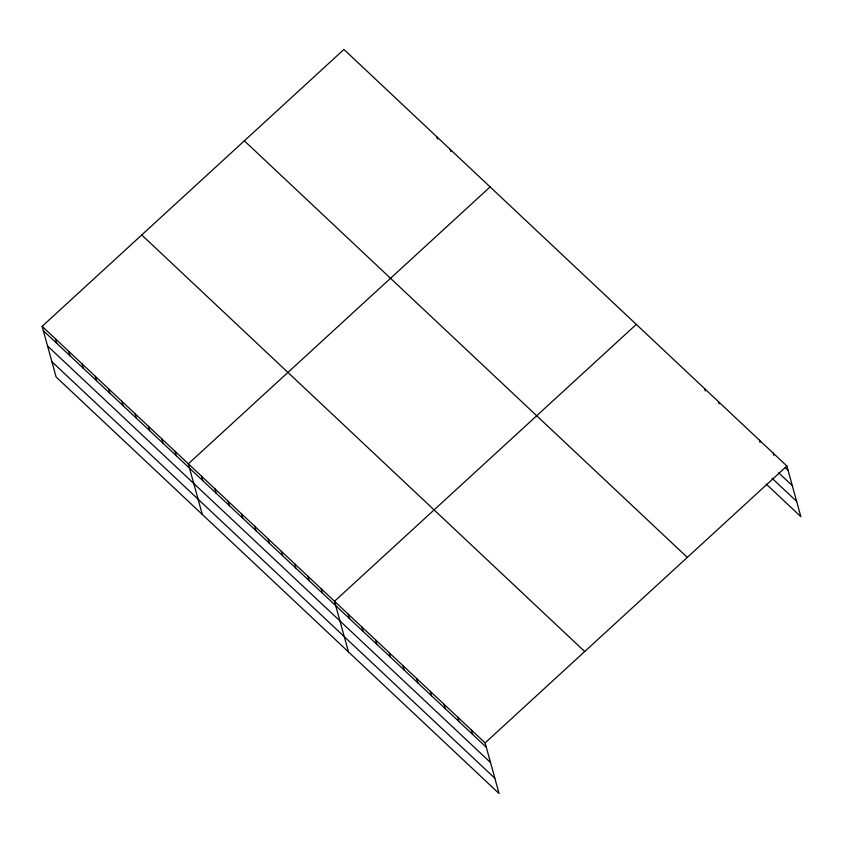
<?xml version="1.0" encoding="UTF-8"?>
<svg xmlns="http://www.w3.org/2000/svg" width="843" height="843" viewBox="0 0 843 843"><rect width="100%" height="100%" fill="white"/><g stroke="black" fill="none" stroke-linecap="round" stroke-linejoin="round"><path stroke-width="1.26" d="M42.15 326.336L485.115 742.904L499.067 793.548L56.102 376.979L42.15 326.336L343.933 49.452L786.898 466.021L800.85 516.664L766.161 484.04M490.11 186.925L188.326 463.808L202.278 514.441M636.296 324.386L334.513 601.27L348.454 651.913M485.115 742.904L786.898 466.021M785.37 467.833L788.11 470.405M778.626 472.797L792.315 485.673M771.998 478.223L796.646 501.395M244.344 140.823L687.308 557.392M141.74 234.965L584.705 651.534M43.362 330.719L486.327 747.288M47.566 345.988L490.531 762.557M51.897 361.71L494.862 778.279M773.21 453.144L773.811 455.336M759.522 440.267L760.123 442.459M718.447 401.647L719.047 403.839M704.748 388.771L705.359 390.962M450.246 149.432L450.847 151.624M436.959 136.935L437.559 139.127M471.427 730.027L472.638 734.411M457.738 717.161L458.94 721.545M444.04 704.284L445.252 708.668M430.351 691.408L431.563 695.791M416.663 678.531L417.865 682.914M402.965 665.654L404.176 670.037M389.276 652.777L390.488 657.161M375.588 639.9L376.789 644.284M361.889 627.023L363.101 631.407M348.201 614.147L349.413 618.53M321.225 588.783L322.426 593.166M307.927 576.285L309.139 580.669M294.639 563.788L295.851 568.171M281.351 551.29L282.563 555.674M268.063 538.793L269.275 543.177M254.776 526.295L255.987 530.679M241.488 513.798L242.689 518.182M228.2 501.3L229.401 505.684M214.912 488.803L216.114 493.187M201.614 476.306L202.826 480.689M175.038 451.311L176.25 455.694M161.751 438.813L162.962 443.197M148.463 426.316L149.675 430.699M135.175 413.818L136.376 418.202M121.887 401.321L123.089 405.704M108.599 388.823L109.801 393.207M95.301 376.326L96.513 380.709M82.013 363.828L83.225 368.212M68.726 351.331L69.937 355.714M55.438 338.833L56.65 343.217"/></g></svg>
